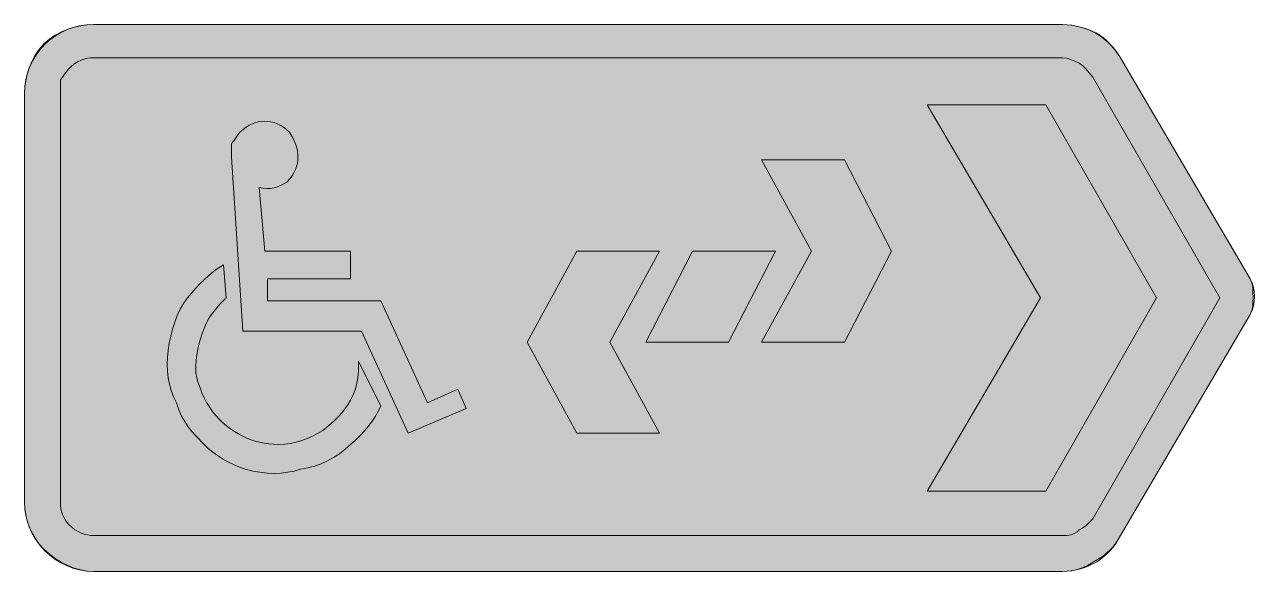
# Model space of a CAD drawing. Header units: metres. Extents: x 16 to 550, y 22 to 260.
import ezdxf

# ---------------------------------------------------------------- set-up
doc = ezdxf.new("R2010")
doc.units = ezdxf.units.M
for name, color, linetype, true_color in [('FILL_BLACK_000000', 7, 'Continuous', 0x000000), ('FILL_SILVER_C3C3C3', 7, 'Continuous', 0xc3c3c3), ('FILL_WHITE_FFFFFF', 7, 'Continuous', 0xffffff), ('STROKE_BLACK_000000', 7, 'Continuous', 0x000000)]:
    doc.layers.add(name, color=color, linetype=linetype, true_color=true_color)

msp = doc.modelspace()

# ---------------------------------------------------------------- hatches: boundary and pattern name
at = {"layer": 'FILL_BLACK_000000', "true_color": 0x000000}
h = msp.add_hatch(color=7, dxfattribs=at)
h.dxf.hatch_style = 1
h.paths.add_polyline_path([(466.95, 245.52), (468.75, 245.31), (470.55, 244.77), (472.35, 244), (474.15, 243.12), (475, 242.62), (475.76, 242.01), (477.15, 240.57), (478.54, 238.9), (480.15, 237.12), (535.35, 141.12), (480.15, 45.12), (477.15, 42.27), (475.76, 41.24), (474.15, 40.32), (473.25, 39.53), (472.35, 38.93), (471.45, 38.51), (470.55, 38.22), (468.75, 37.96), (466.95, 37.92), (45.75, 37.92), (44.4, 37.98), (43.05, 38.16), (41.7, 38.49), (40.35, 38.97), (39, 39.62), (37.65, 40.45), (36.3, 41.48), (34.95, 42.72), (34.11, 43.67), (33.37, 44.73), (32.76, 45.86), (32.25, 47.07), (31.86, 48.33), (31.57, 49.64), (31.41, 50.97), (31.35, 52.32), (31.35, 229.92), (31.35, 235.92), (32.25, 237.01), (33.15, 238.32), (34.05, 239.63), (34.95, 240.72), (36.3, 241.96), (37.65, 242.99), (39, 243.82), (40.35, 244.47), (41.7, 244.95), (43.05, 245.28), (44.4, 245.46), (45.75, 245.52), (466.95, 245.52)])
at = {"layer": 'FILL_SILVER_C3C3C3', "true_color": 0xc3c3c3}
h = msp.add_hatch(color=7, dxfattribs=at)
h.dxf.hatch_style = 1
h.paths.add_polyline_path([(336.15, 201.12), (372.15, 201.12), (392.55, 161.52), (372.15, 121.92), (336.15, 121.92), (357.75, 161.52), (336.15, 201.12)])
h = msp.add_hatch(color=7, dxfattribs=at)
h.dxf.hatch_style = 1
h.paths.add_polyline_path([(291.75, 161.52), (270.15, 121.92), (291.75, 82.32), (255.75, 82.32), (234.15, 121.92), (255.75, 161.52), (291.75, 161.52)])
h = msp.add_hatch(color=7, dxfattribs=at)
h.dxf.hatch_style = 1
h.paths.add_polyline_path([(342.15, 161.52), (321.75, 121.92), (285.75, 121.92), (306.15, 161.52), (342.15, 161.52)])
at = {"layer": 'FILL_WHITE_FFFFFF', "true_color": 0xffffff}
h = msp.add_hatch(color=7, dxfattribs=at)
h.dxf.hatch_style = 1
h.paths.add_polyline_path([(15.86, 232.67), (16.22, 235.49), (16.83, 238.34), (17.7, 241.17), (18.86, 243.95), (20.31, 246.63), (22.07, 249.16), (24.15, 251.52), (26.51, 253.6), (29.04, 255.36), (31.72, 256.81), (34.5, 257.97), (37.33, 258.84), (40.18, 259.45), (43, 259.81), (45.75, 259.92), (466.95, 259.92), (468.75, 259.86), (470.55, 259.69), (472.35, 259.41), (474.15, 259.02), (475.95, 258.51), (477.75, 257.89), (479.55, 257.16), (481.35, 256.32), (483.09, 255.31), (484.72, 254.13), (486.24, 252.8), (487.65, 251.37), (490.12, 248.39), (492.15, 245.52), (548.55, 149.52), (549.24, 147.7), (549.6, 145.77), (549.73, 143.61), (549.75, 141.12), (549.73, 139.32), (549.6, 137.52), (549.24, 135.72), (548.55, 133.92), (492.15, 37.92), (491.19, 36.18), (490.12, 34.54), (488.94, 33.03), (487.65, 31.62), (486.24, 30.33), (484.72, 29.14), (483.09, 28.08), (481.35, 27.12), (479.55, 25.88), (477.75, 24.85), (475.95, 24.02), (474.15, 23.37), (472.35, 22.89), (470.55, 22.56), (468.75, 22.38), (466.95, 22.32), (45.75, 22.32), (43, 22.49), (40.18, 22.98), (37.33, 23.78), (34.5, 24.87), (31.72, 26.25), (29.04, 27.89), (26.51, 29.78), (24.15, 31.92), (22.07, 34.22), (20.31, 36.63), (18.86, 39.11), (17.7, 41.67), (16.83, 44.28), (16.22, 46.94), (15.86, 49.62), (15.75, 52.32), (15.75, 229.92), (15.86, 232.67)])
h = msp.add_hatch(color=7, dxfattribs=at)
h.dxf.hatch_style = 1
h.paths.add_polyline_path([(457.35, 141.12), (408.15, 225.12), (459.75, 225.12), (507.75, 141.12), (459.75, 57.12), (408.15, 57.12), (457.35, 141.12)])
h = msp.add_hatch(color=7, dxfattribs=at)
h.dxf.hatch_style = 1
h.paths.add_polyline_path([(105.75, 208.32), (106.65, 209.41), (107.55, 210.72), (108.45, 212.03), (109.35, 213.12), (110.7, 214.36), (112.05, 215.39), (113.4, 216.22), (114.75, 216.87), (116.1, 217.35), (117.45, 217.68), (118.8, 217.86), (120.15, 217.92), (121.5, 217.86), (122.85, 217.68), (124.2, 217.35), (125.55, 216.87), (126.9, 216.22), (128.25, 215.39), (129.6, 214.36), (130.95, 213.12), (132.52, 210.42), (133.14, 209.07), (133.65, 207.72), (134.04, 206.37), (134.32, 205.02), (134.49, 203.67), (134.55, 202.32), (134.49, 200.97), (134.31, 199.62), (133.98, 198.27), (133.5, 196.92), (132.85, 195.57), (132.02, 194.22), (130.99, 192.87), (129.75, 191.52), (128.4, 190.68), (127.03, 189.96), (125.64, 189.39), (124.2, 188.97), (122.71, 188.72), (121.14, 188.65), (119.5, 188.78), (117.75, 189.12), (120.15, 161.52), (157.35, 161.52), (157.35, 149.52), (121.35, 149.52), (121.35, 139.92), (170.55, 139.92), (190.95, 95.52), (204.15, 101.52), (207.75, 93.12), (182.55, 82.32), (162.15, 126.72), (110.55, 126.72), (105.75, 202.32), (105.75, 208.32)])
h = msp.add_hatch(color=7, dxfattribs=at)
h.dxf.hatch_style = 1
h.paths.add_polyline_path([(170.55, 94.32), (169.54, 92.07), (168.32, 89.84), (166.9, 87.63), (165.3, 85.47), (163.53, 83.36), (161.61, 81.33), (159.54, 79.37), (157.35, 77.52), (155.04, 75.38), (152.62, 73.47), (150.09, 71.78), (147.45, 70.32), (144.69, 69.08), (141.82, 68.07), (138.84, 67.28), (135.75, 66.72), (133, 65.93), (130.14, 65.37), (127.21, 65.03), (124.2, 64.92), (121.14, 65.03), (118.03, 65.37), (114.9, 65.93), (111.75, 66.72), (109.11, 67.68), (106.57, 68.74), (104.16, 69.93), (101.85, 71.22), (99.66, 72.63), (97.57, 74.14), (95.61, 75.78), (93.75, 77.52), (90.19, 81.18), (88.48, 83.11), (86.85, 85.17), (85.34, 87.4), (83.96, 89.84), (82.76, 92.53), (81.75, 95.52), (80.51, 98.22), (79.5, 100.94), (78.71, 103.68), (78.15, 106.47), (77.81, 109.31), (77.7, 112.23), (77.81, 115.22), (78.15, 118.32), (78.66, 121.47), (79.29, 124.58), (80.07, 127.64), (81, 130.62), (82.1, 133.48), (83.38, 136.21), (84.86, 138.76), (86.55, 141.12), (90.17, 145.39), (92.01, 147.36), (93.9, 149.22), (95.84, 150.96), (97.86, 152.59), (99.95, 154.11), (102.15, 155.52), (103.35, 141.12), (100.67, 138.38), (98.1, 135.42), (96.89, 133.78), (95.76, 132.01), (94.7, 130.06), (93.75, 127.92), (92.91, 125.67), (92.17, 123.4), (91.56, 121.11), (91.05, 118.77), (90.66, 116.38), (90.37, 113.91), (90.21, 111.37), (90.15, 108.72), (90.66, 106.47), (91.27, 104.24), (92.01, 102.03), (92.85, 99.87), (93.81, 97.76), (94.87, 95.73), (96.06, 93.77), (97.35, 91.92), (98.75, 90.18), (100.26, 88.54), (101.84, 87.03), (103.5, 85.62), (105.21, 84.33), (106.97, 83.14), (108.75, 82.08), (110.55, 81.12), (112.35, 80.28), (114.17, 79.54), (116.01, 78.93), (117.9, 78.42), (119.84, 78.03), (121.86, 77.75), (123.95, 77.58), (126.15, 77.52), (128.8, 77.63), (131.34, 77.95), (133.81, 78.47), (136.2, 79.17), (138.54, 80.04), (140.83, 81.06), (143.1, 82.23), (145.35, 83.52), (148.91, 86.43), (150.62, 88.01), (152.25, 89.67), (153.76, 91.38), (155.14, 93.14), (156.34, 94.92), (157.35, 96.72), (158.54, 98.97), (159.43, 101.2), (160.07, 103.41), (160.5, 105.57), (160.76, 107.68), (160.89, 109.71), (160.95, 113.52), (170.55, 94.32)])

# ---------------------------------------------------------------- linework, layer by layer
at = {"layer": 'FILL_BLACK_000000', "lineweight": 0, "true_color": 0x000000}
msp.add_lwpolyline([(466.95, 245.52), (468.75, 245.31), (470.55, 244.77), (472.35, 244), (474.15, 243.12), (475, 242.62), (475.76, 242.01), (477.15, 240.57), (478.54, 238.9), (480.15, 237.12), (535.35, 141.12), (480.15, 45.12), (477.15, 42.27), (475.76, 41.24), (474.15, 40.32), (473.25, 39.53), (472.35, 38.93), (471.45, 38.51), (470.55, 38.22), (468.75, 37.96), (466.95, 37.92), (45.75, 37.92), (44.4, 37.98), (43.05, 38.16), (41.7, 38.49), (40.35, 38.97), (39, 39.62), (37.65, 40.45), (36.3, 41.48), (34.95, 42.72), (34.11, 43.67), (33.37, 44.73), (32.76, 45.86), (32.25, 47.07), (31.86, 48.33), (31.57, 49.64), (31.41, 50.97), (31.35, 52.32), (31.35, 229.92), (31.35, 235.92), (32.25, 237.01), (33.15, 238.32), (34.05, 239.63), (34.95, 240.72), (36.3, 241.96), (37.65, 242.99), (39, 243.82), (40.35, 244.47), (41.7, 244.95), (43.05, 245.28), (44.4, 245.46), (45.75, 245.52)], close=True, dxfattribs=at)
at = {"layer": 'FILL_SILVER_C3C3C3', "lineweight": 0, "true_color": 0xc3c3c3}
for points in [[(336.15, 201.12), (372.15, 201.12), (392.55, 161.52), (372.15, 121.92), (336.15, 121.92), (357.75, 161.52)], [(291.75, 161.52), (270.15, 121.92), (291.75, 82.32), (255.75, 82.32), (234.15, 121.92), (255.75, 161.52)], [(342.15, 161.52), (321.75, 121.92), (285.75, 121.92), (306.15, 161.52)]]:
    msp.add_lwpolyline(points, close=True, dxfattribs=at)
at = {"layer": 'FILL_WHITE_FFFFFF', "lineweight": 0, "true_color": 0xffffff}
for points in [[(15.86, 232.67), (16.22, 235.49), (16.83, 238.34), (17.7, 241.17), (18.86, 243.95), (20.31, 246.63), (22.07, 249.16), (24.15, 251.52), (26.51, 253.6), (29.04, 255.36), (31.72, 256.81), (34.5, 257.97), (37.33, 258.84), (40.18, 259.45), (43, 259.81), (45.75, 259.92), (466.95, 259.92), (468.75, 259.86), (470.55, 259.69), (472.35, 259.41), (474.15, 259.02), (475.95, 258.51), (477.75, 257.89), (479.55, 257.16), (481.35, 256.32), (483.09, 255.31), (484.72, 254.13), (486.24, 252.8), (487.65, 251.37), (490.12, 248.39), (492.15, 245.52), (548.55, 149.52), (549.24, 147.7), (549.6, 145.77), (549.73, 143.61), (549.75, 141.12), (549.73, 139.32), (549.6, 137.52), (549.24, 135.72), (548.55, 133.92), (492.15, 37.92), (491.19, 36.18), (490.12, 34.54), (488.94, 33.03), (487.65, 31.62), (486.24, 30.33), (484.72, 29.14), (483.09, 28.08), (481.35, 27.12), (479.55, 25.88), (477.75, 24.85), (475.95, 24.02), (474.15, 23.37), (472.35, 22.89), (470.55, 22.56), (468.75, 22.38), (466.95, 22.32), (45.75, 22.32), (43, 22.49), (40.18, 22.98), (37.33, 23.78), (34.5, 24.87), (31.72, 26.25), (29.04, 27.89), (26.51, 29.78), (24.15, 31.92), (22.07, 34.22), (20.31, 36.63), (18.86, 39.11), (17.7, 41.67), (16.83, 44.28), (16.22, 46.94), (15.86, 49.62), (15.75, 52.32), (15.75, 229.92)], [(105.75, 208.32), (106.65, 209.41), (107.55, 210.72), (108.45, 212.03), (109.35, 213.12), (110.7, 214.36), (112.05, 215.39), (113.4, 216.22), (114.75, 216.87), (116.1, 217.35), (117.45, 217.68), (118.8, 217.86), (120.15, 217.92), (121.5, 217.86), (122.85, 217.68), (124.2, 217.35), (125.55, 216.87), (126.9, 216.22), (128.25, 215.39), (129.6, 214.36), (130.95, 213.12), (132.52, 210.42), (133.14, 209.07), (133.65, 207.72), (134.04, 206.37), (134.32, 205.02), (134.49, 203.67), (134.55, 202.32), (134.49, 200.97), (134.31, 199.62), (133.98, 198.27), (133.5, 196.92), (132.85, 195.57), (132.02, 194.22), (130.99, 192.87), (129.75, 191.52), (128.4, 190.68), (127.03, 189.96), (125.64, 189.39), (124.2, 188.97), (122.71, 188.72), (121.14, 188.65), (119.5, 188.78), (117.75, 189.12), (120.15, 161.52), (157.35, 161.52), (157.35, 149.52), (121.35, 149.52), (121.35, 139.92), (170.55, 139.92), (190.95, 95.52), (204.15, 101.52), (207.75, 93.12), (182.55, 82.32), (162.15, 126.72), (110.55, 126.72), (105.75, 202.32)], [(170.55, 94.32), (169.54, 92.07), (168.32, 89.84), (166.9, 87.63), (165.3, 85.47), (163.53, 83.36), (161.61, 81.33), (159.54, 79.37), (157.35, 77.52), (155.04, 75.38), (152.62, 73.47), (150.09, 71.78), (147.45, 70.32), (144.69, 69.08), (141.82, 68.07), (138.84, 67.28), (135.75, 66.72), (133, 65.93), (130.14, 65.37), (127.21, 65.03), (124.2, 64.92), (121.14, 65.03), (118.03, 65.37), (114.9, 65.93), (111.75, 66.72), (109.11, 67.68), (106.57, 68.74), (104.16, 69.93), (101.85, 71.22), (99.66, 72.63), (97.57, 74.14), (95.61, 75.78), (93.75, 77.52), (90.19, 81.18), (88.48, 83.11), (86.85, 85.17), (85.34, 87.4), (83.96, 89.84), (82.76, 92.53), (81.75, 95.52), (80.51, 98.22), (79.5, 100.94), (78.71, 103.68), (78.15, 106.47), (77.81, 109.31), (77.7, 112.23), (77.81, 115.22), (78.15, 118.32), (78.66, 121.47), (79.29, 124.58), (80.07, 127.64), (81, 130.62), (82.1, 133.48), (83.38, 136.21), (84.86, 138.76), (86.55, 141.12), (90.17, 145.39), (92.01, 147.36), (93.9, 149.22), (95.84, 150.96), (97.86, 152.59), (99.95, 154.11), (102.15, 155.52), (103.35, 141.12), (100.67, 138.38), (98.1, 135.42), (96.89, 133.78), (95.76, 132.01), (94.7, 130.06), (93.75, 127.92), (92.91, 125.67), (92.17, 123.4), (91.56, 121.11), (91.05, 118.77), (90.66, 116.38), (90.37, 113.91), (90.21, 111.37), (90.15, 108.72), (90.66, 106.47), (91.27, 104.24), (92.01, 102.03), (92.85, 99.87), (93.81, 97.76), (94.87, 95.73), (96.06, 93.77), (97.35, 91.92), (98.75, 90.18), (100.26, 88.54), (101.84, 87.03), (103.5, 85.62), (105.21, 84.33), (106.97, 83.14), (108.75, 82.08), (110.55, 81.12), (112.35, 80.28), (114.17, 79.54), (116.01, 78.93), (117.9, 78.42), (119.84, 78.03), (121.86, 77.75), (123.95, 77.58), (126.15, 77.52), (128.8, 77.63), (131.34, 77.95), (133.81, 78.47), (136.2, 79.17), (138.54, 80.04), (140.83, 81.06), (143.1, 82.23), (145.35, 83.52), (148.91, 86.43), (150.62, 88.01), (152.25, 89.67), (153.76, 91.38), (155.14, 93.14), (156.34, 94.92), (157.35, 96.72), (158.54, 98.97), (159.43, 101.2), (160.07, 103.41), (160.5, 105.57), (160.76, 107.68), (160.89, 109.71), (160.95, 113.52)]]:
    msp.add_lwpolyline(points, close=True, dxfattribs=at)
at = {"layer": 'FILL_WHITE_FFFFFF', "lineweight": 0, "true_color": 0x000000}
msp.add_lwpolyline([(457.35, 141.12), (408.15, 225.12), (459.75, 225.12), (507.75, 141.12), (459.75, 57.12), (408.15, 57.12)], close=True, dxfattribs=at)
at = {"layer": 'STROKE_BLACK_000000', "lineweight": 0, "true_color": 0x000000}
msp.add_lwpolyline([(548.55, 149.52), (492.15, 245.52), (491.19, 247.07), (490.13, 248.55), (488.97, 249.97), (487.71, 251.31), (486.35, 252.58), (484.91, 253.77), (483.4, 254.87), (481.8, 255.87), (480.13, 256.78), (478.4, 257.58), (476.61, 258.27), (474.77, 258.85), (472.87, 259.31), (470.94, 259.65), (468.96, 259.85), (466.95, 259.92), (45.75, 259.92), (42.64, 259.77), (39.64, 259.32), (36.74, 258.59), (33.97, 257.59), (31.35, 256.35), (28.87, 254.86), (26.57, 253.14), (24.45, 251.22), (22.53, 249.1), (20.81, 246.79), (19.32, 244.32), (18.07, 241.69), (17.08, 238.93), (16.35, 236.03), (15.9, 233.03), (15.75, 229.92), (15.75, 52.32), (15.9, 49.41), (16.35, 46.55), (17.08, 43.76), (18.07, 41.05), (19.32, 38.45), (20.81, 35.97), (22.53, 33.64), (24.45, 31.47), (26.57, 29.48), (28.87, 27.7), (31.35, 26.14), (33.97, 24.81), (36.74, 23.75), (39.64, 22.97), (42.64, 22.49), (45.75, 22.32), (466.95, 22.32), (468.96, 22.39), (470.94, 22.6), (472.87, 22.94), (474.77, 23.41), (476.61, 24), (478.4, 24.72), (480.13, 25.56), (481.8, 26.52), (483.4, 27.59), (484.91, 28.77), (486.35, 30.05), (487.71, 31.43), (488.97, 32.92), (490.13, 34.49), (491.19, 36.16), (492.15, 37.92), (548.55, 133.92), (549.34, 135.77), (549.9, 137.71), (550.24, 139.7), (550.35, 141.72), (550.24, 143.74), (549.9, 145.73), (549.34, 147.67), (548.55, 149.52)], dxfattribs=at)

doc.saveas('drawing.dxf')
